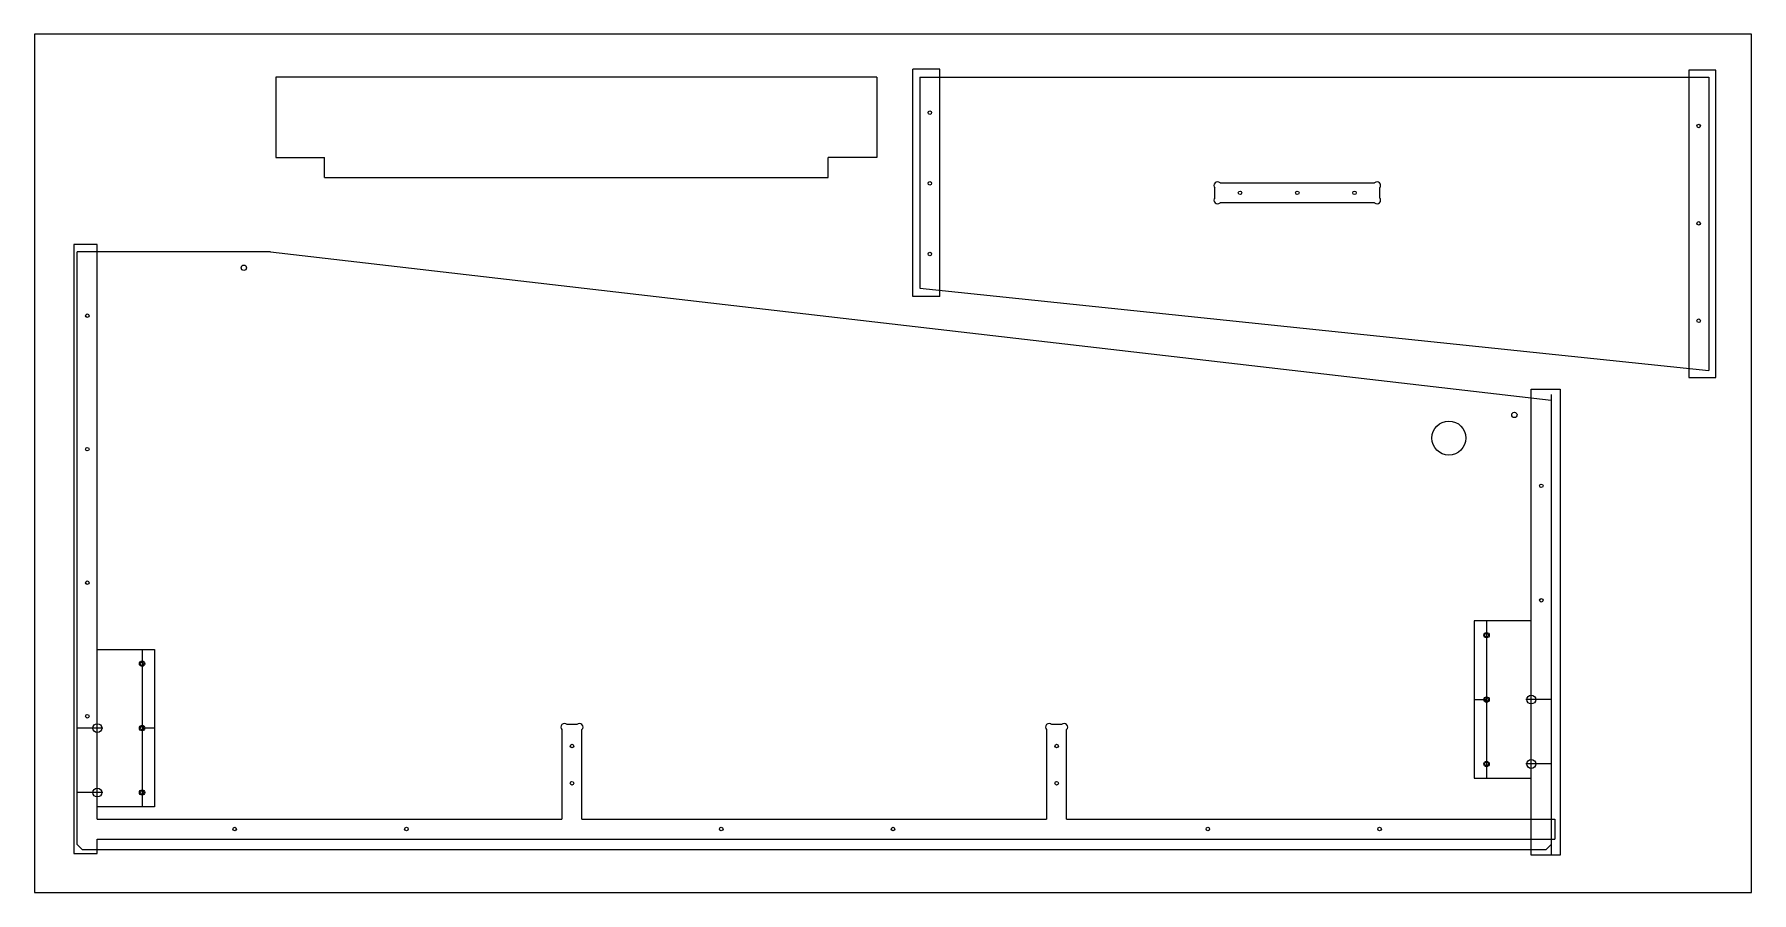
# Model space of a CAD drawing. Extents: x 349.5 to 409.5, y -208.3 to -178.3.
import ezdxf

# ---------------------------------------------------------------- set-up
doc = ezdxf.new("R2010")
doc.units = 0
doc.header["$LTSCALE"] = 21.5596
doc.header["$MEASUREMENT"] = 0
for name, color, linetype in [('', 7, 'CONTINUOUS'), ('0_WOOD', 7, 'CONTINUOUS'), ('10_375VCARVE_888DEP', 7, 'CONTINUOUS'), ('3_250BIT_200DEP', 7, 'CONTINUOUS'), ('6_125BIT_750DEP', 7, 'CONTINUOUS'), ('7_250BIT_750OUTLINE', 7, 'CONTINUOUS'), ('8_250BIT_750TAB', 7, 'CONTINUOUS'), ('9_500VCARVE_700DEP', 7, 'CONTINUOUS'), ('9A_250BIT_450DEP', 7, 'CONTINUOUS')]:
    doc.layers.add(name, color=color, linetype=linetype)

msp = doc.modelspace()

# ---------------------------------------------------------------- linework, layer by layer
at = {"layer": '', "color": 7, "linetype": 'CONTINUOUS'}
for p, q in [((399.779, -198.812), (399.779, -204.312)), ((401.779, -198.812), (399.779, -198.812)), ((400.217, -198.812), (400.217, -204.312)), ((401.779, -204.312), (401.779, -198.812)), ((351.679, -205.312), (351.679, -199.812)), ((351.679, -199.812), (353.679, -199.812)), ((353.242, -199.812), (353.242, -205.312)), ((353.679, -199.812), (353.679, -205.312)), ((399.779, -201.562), (400.217, -201.562)), ((401.779, -203.812), (401.779, -201.562)), ((351.679, -204.812), (351.679, -202.562)), ((353.679, -202.562), (353.242, -202.562)), ((399.779, -204.312), (401.779, -204.312)), ((353.679, -205.312), (351.679, -205.312))]:
    msp.add_line(p, q, dxfattribs=at)
for centre, radius in [((400.217, -199.312), 0.0938), ((353.242, -200.312), 0.0938), ((400.217, -201.562), 0.0938), ((401.779, -201.562), 0.156), ((351.679, -202.562), 0.156), ((353.242, -202.562), 0.0938), ((400.217, -203.812), 0.0938), ((401.779, -203.812), 0.156), ((351.679, -204.812), 0.156), ((353.242, -204.812), 0.0938)]:
    msp.add_circle(centre, radius, dxfattribs=at)
at = {"layer": '0_WOOD', "color": 7, "linetype": 'CONTINUOUS'}
for p, q in [((409.479, -178.312), (349.479, -178.312)), ((349.479, -178.312), (349.479, -208.312)), ((409.479, -208.312), (409.479, -178.312)), ((349.479, -208.312), (409.479, -208.312))]:
    msp.add_line(p, q, dxfattribs=at)
at = {"layer": '10_375VCARVE_888DEP', "color": 7, "linetype": 'CONTINUOUS'}
for p, q in [((402.479, -201.562), (401.591, -201.562)), ((351.867, -202.562), (350.979, -202.562)), ((402.479, -203.812), (401.591, -203.812)), ((351.867, -204.812), (350.979, -204.812))]:
    msp.add_line(p, q, dxfattribs=at)
at = {"layer": '3_250BIT_200DEP', "color": 7, "linetype": 'CONTINUOUS'}
for p, q in [((380.167, -187.474), (380.167, -179.526)), ((381.117, -179.526), (380.167, -179.526)), ((381.117, -187.474), (381.117, -179.526)), ((407.279, -179.562), (407.279, -190.312)), ((408.229, -179.562), (407.279, -179.562)), ((408.229, -190.312), (408.229, -179.562)), ((390.906, -183.502), (396.302, -183.502)), ((390.729, -184.026), (390.729, -183.679)), ((396.479, -183.679), (396.479, -184.026)), ((396.302, -184.202), (390.906, -184.202)), ((351.679, -185.653), (350.854, -185.653)), ((350.854, -185.653), (350.854, -206.938)), ((351.679, -205.738), (351.679, -185.653)), ((381.117, -187.474), (380.167, -187.474)), ((407.279, -190.312), (408.229, -190.312)), ((367.913, -202.614), (367.913, -205.738)), ((368.436, -202.438), (368.089, -202.438)), ((368.613, -205.738), (368.613, -202.614)), ((384.846, -202.614), (384.846, -205.738)), ((385.369, -202.438), (385.023, -202.438)), ((385.546, -205.738), (385.546, -202.614)), ((351.679, -205.738), (367.913, -205.738)), ((368.613, -205.738), (384.846, -205.738)), ((385.546, -205.738), (402.604, -205.738)), ((402.604, -205.738), (402.604, -206.438)), ((350.854, -206.938), (351.679, -206.938)), ((351.679, -206.438), (402.604, -206.438)), ((351.679, -206.938), (351.679, -206.438))]:
    msp.add_line(p, q, dxfattribs=at)
for centre, start, end in [((390.818, -183.591), 45, -135), ((396.391, -183.591), -45, 135), ((390.818, -184.114), 135, -45), ((396.391, -184.114), -135, 45), ((368.001, -202.526), 45, -135), ((368.524, -202.526), -45, 135), ((384.934, -202.526), 45, -135), ((385.457, -202.526), -45, 135)]:
    msp.add_arc(centre, 0.125, start, end, dxfattribs=at)
at = {"layer": '6_125BIT_750DEP', "color": 7, "linetype": 'CONTINUOUS'}
for centre, radius in [((380.767, -181.048), 0.0625), ((407.629, -181.515), 0.0625), ((380.767, -183.518), 0.0625), ((391.604, -183.852), 0.0625), ((393.604, -183.852), 0.0625), ((395.604, -183.852), 0.0625), ((407.629, -184.919), 0.0625), ((380.767, -185.989), 0.0625), ((356.798, -186.472), 0.0932), ((351.329, -188.146), 0.0625), ((407.629, -188.324), 0.0625), ((401.188, -191.614), 0.0932), ((351.329, -192.812), 0.0625), ((402.129, -194.094), 0.0625), ((351.329, -197.479), 0.0625), ((402.129, -198.094), 0.0625), ((400.217, -199.312), 0.0625), ((353.242, -200.312), 0.0625), ((400.217, -201.562), 0.0625), ((351.329, -202.146), 0.0625), ((353.242, -202.562), 0.0625), ((368.262, -203.188), 0.0625), ((385.196, -203.188), 0.0625), ((400.217, -203.812), 0.0625), ((368.262, -204.488), 0.0625), ((385.196, -204.488), 0.0625), ((353.242, -204.812), 0.0625), ((356.479, -206.088), 0.0625), ((362.479, -206.088), 0.0625), ((373.479, -206.088), 0.0625), ((379.479, -206.088), 0.0625), ((390.479, -206.088), 0.0625), ((396.479, -206.088), 0.0625)]:
    msp.add_circle(centre, radius, dxfattribs=at)
at = {"layer": '7_250BIT_750OUTLINE', "color": 7, "linetype": 'CONTINUOUS'}
for p, q in [((357.917, -179.812), (357.917, -182.613)), ((378.917, -179.812), (357.917, -179.812)), ((378.917, -179.812), (378.917, -182.613)), ((380.417, -179.812), (380.417, -187.188)), ((380.417, -179.812), (407.979, -179.812)), ((407.979, -179.812), (407.979, -190.062)), ((357.917, -182.613), (359.617, -182.613)), ((359.617, -183.312), (359.617, -182.613)), ((377.217, -183.312), (377.217, -182.613)), ((378.917, -182.613), (377.217, -182.613)), ((359.617, -183.312), (377.217, -183.312)), ((357.729, -185.909), (350.979, -185.909)), ((350.979, -206.625), (350.979, -185.909)), ((357.729, -185.909), (402.479, -191.094)), ((380.417, -187.188), (407.979, -190.062)), ((402.479, -191.094), (402.479, -206.625)), ((351.167, -206.812), (350.979, -206.625)), ((402.292, -206.812), (351.167, -206.812)), ((402.479, -206.625), (402.292, -206.812))]:
    msp.add_line(p, q, dxfattribs=at)
at = {"layer": '8_250BIT_750TAB', "color": 7, "linetype": 'CONTINUOUS'}
msp.add_circle((398.901, -192.423), 0.594, dxfattribs=at)
at = {"layer": '9_500VCARVE_700DEP', "color": 7, "linetype": 'CONTINUOUS'}
msp.add_line((402.479, -190.906), (402.479, -207), dxfattribs=at)
at = {"layer": '9A_250BIT_450DEP', "color": 7, "linetype": 'CONTINUOUS'}
for p, q in [((401.779, -207), (401.779, -190.719)), ((401.779, -190.719), (402.792, -190.719)), ((402.792, -190.719), (402.792, -207)), ((402.792, -207), (401.779, -207))]:
    msp.add_line(p, q, dxfattribs=at)

doc.saveas('drawing.dxf')
